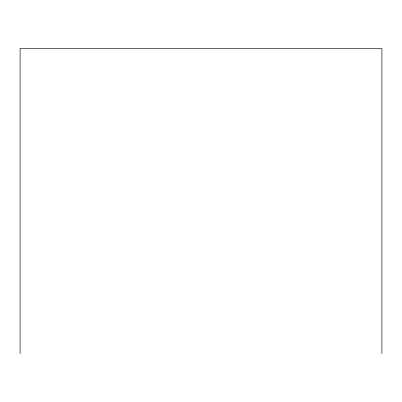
<?xml version="1.0" encoding="UTF-8"?>
<svg xmlns="http://www.w3.org/2000/svg" width="402" height="402" viewBox="0 0 402 402"><rect width="100%" height="100%" fill="white"/><g stroke="black" fill="none" stroke-linecap="round" stroke-linejoin="round"><path stroke-width="0.6" d="M381.9 353.579L381.9 48.421L20.1 48.421L20.1 353.579"/></g></svg>
